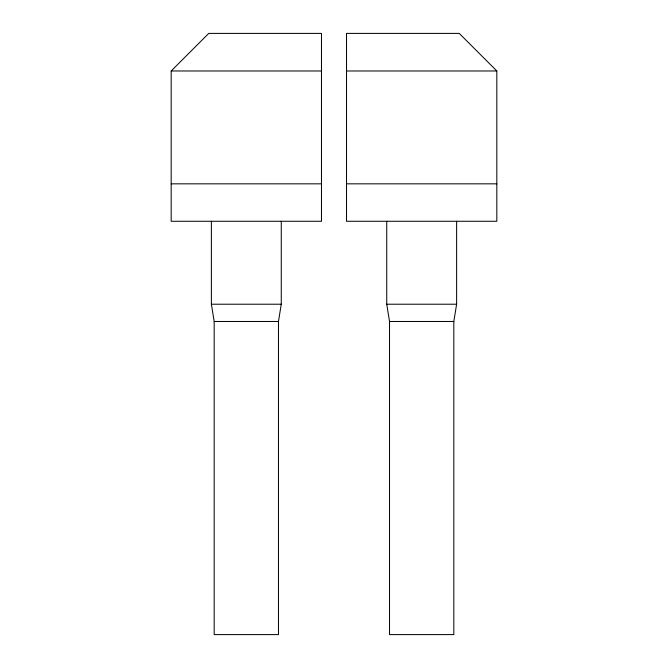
<?xml version="1.0" encoding="UTF-8"?>
<svg xmlns="http://www.w3.org/2000/svg" width="668" height="668" viewBox="0 0 668 668"><rect width="100%" height="100%" fill="white"/><g stroke="black" fill="none" stroke-linecap="round" stroke-linejoin="round"><path stroke-width="1" d="M211.38 221.275L211.38 304.216L214.177 321.475L214.177 634.6L278.472 634.6L278.472 321.475L281.27 304.216L281.27 221.275M386.73 221.275L386.73 304.216L389.527 321.475L389.527 634.6L453.822 634.6L453.822 321.475L456.62 304.216L456.62 221.275M171.175 70.975L208.75 33.4L321.475 33.4L321.475 221.275L171.175 221.275L171.175 70.975L321.475 70.975M346.525 70.975L496.825 70.975L496.825 221.275L346.525 221.275L346.525 33.4L459.25 33.4L496.825 70.975M171.175 183.834L321.475 183.834M346.525 183.834L496.825 183.834M211.38 304.216L281.27 304.216M386.73 304.216L456.62 304.216M214.177 321.475L278.472 321.475M389.527 321.475L453.822 321.475"/></g></svg>
